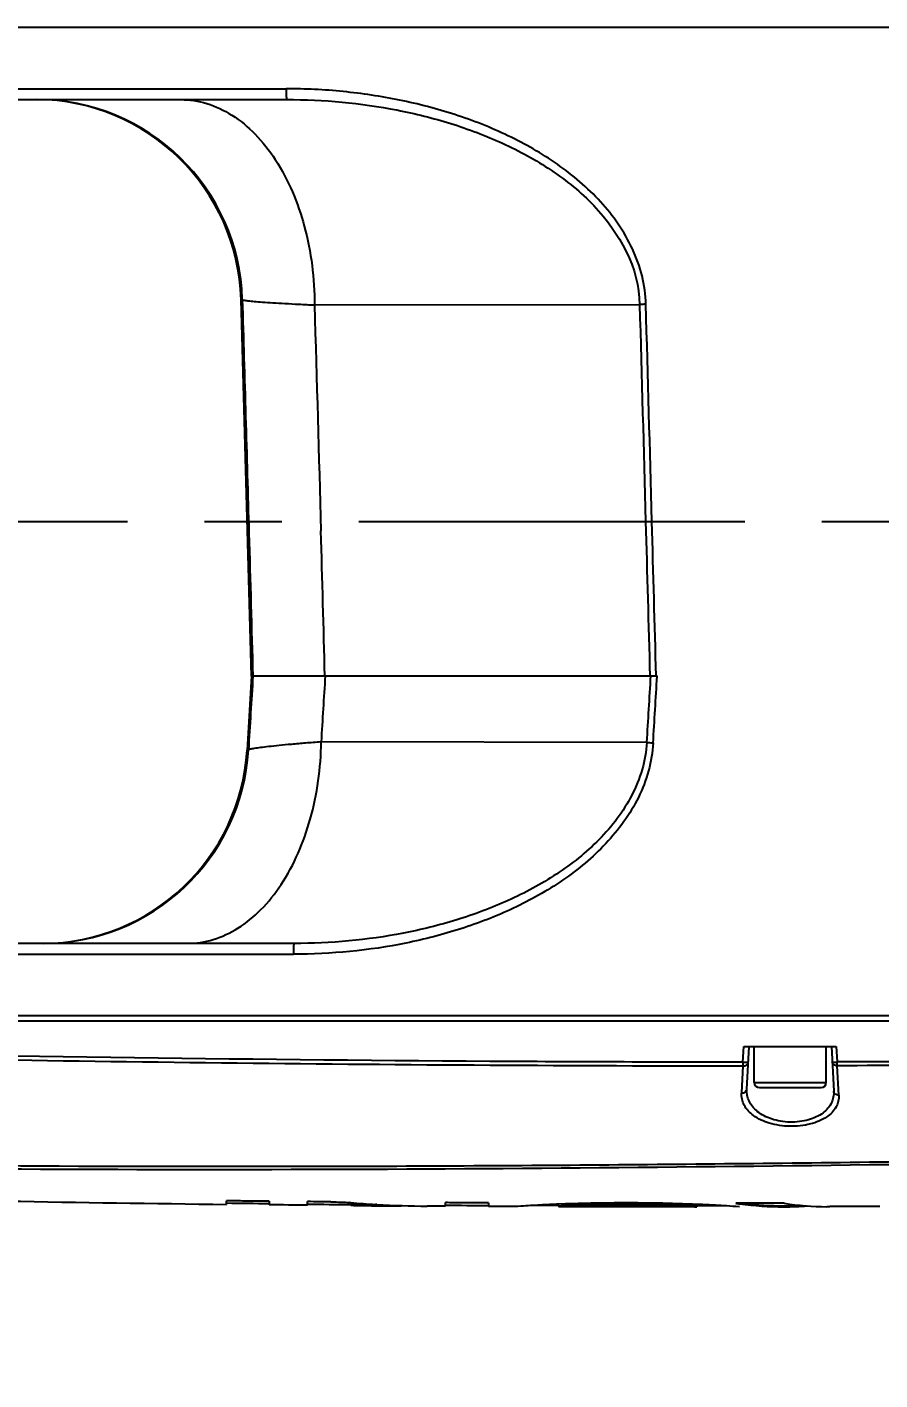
# Model space of a CAD drawing. Header units: millimetres. Extents: x 5828 to 6704, y 123 to 421.
# Drawn here: x 6555.93 to 6560.08, y 218.73 to 225.3 of the extents above; entities that cross this region are included whole.
import ezdxf

# ---------------------------------------------------------------- set-up
doc = ezdxf.new("R2010")
doc.units = ezdxf.units.MM
doc.linetypes.add('CENTER', pattern=[0.6, 0.375, -0.075, 0.075, -0.075])
for name, color, linetype in [('中心线', 7, 'Continuous'), ('外形图', 7, 'Continuous'), ('尺寸标注', 7, 'Continuous'), ('运动范围', 7, 'Continuous')]:
    doc.layers.add(name, color=color, linetype=linetype)
doc.styles.add('微软雅黑', font='msyh.ttc', dxfattribs={"height": 1.5})
doc.dimstyles.new('尺寸标注_1_20比例', dxfattribs={"dimtxt": 1.5, "dimasz": 1.25, "dimexe": 0.5, "dimexo": 0.4, "dimgap": 0.5, "dimtad": 1, "dimdec": 1, "dimlfac": 20, "dimdsep": 46, "dimtxsty": '微软雅黑', "dimcen": 0.09, "dimadec": 0, "dimazin": 0, "dimtp": 0.01, "dimtm": 0.01, "dimtfac": 1, "dimtdec": 1, "dimtofl": 0, "dimtmove": 0, "dimatfit": 3, "dimfxl": 1, "dimtolj": 1, "dimarcsym": 0})

# ---------------------------------------------------------------- blocks, each defined once
blk = doc.blocks.new('*D819')
at = {"layer": 'Defpoints', "color": 0}
for p in [(6584.3508, 234.274), (6633.6855, 232.4599), (6518.5475, 222.8994), (6579.4437, 222.8994), (6638.115, 222.8994)]:
    blk.add_point(p, dxfattribs=at)
at = {"layer": '尺寸标注', "color": 0, "lineweight": -2}
blk.add_arc((6579.4437, 222.8994), 12.3879, 15.78003, 174.21614, dxfattribs=at)
at = {"layer": '尺寸标注', "color": 0}
for points in [[(6591.1616, 226.2217), (6591.5678, 226.3147), (6591.6435, 225.0497)], [(6566.9107, 224.1583), (6567.3268, 224.1373), (6567.0557, 222.8994)]]:
    blk.add_solid(points, dxfattribs=at)
at = {"layer": '尺寸标注', "color": 0, "insert": (6578.253, 236.5144), "char_height": 1.5, "attachment_point": 5, "rotation": 4.99809, "style": '微软雅黑'}
blk.add_mtext('\\A1;-\\A1;170%%d', dxfattribs=at)
blk = doc.blocks.new('*D820')
at = {"layer": 'Defpoints', "color": 0}
for p in [(6518.5475, 222.8994), (6579.4437, 222.8994), (6638.115, 222.8994), (6633.6844, 213.3353), (6572.6333, 212.5447)]:
    blk.add_point(p, dxfattribs=at)
at = {"layer": '尺寸标注', "color": 0, "lineweight": -2}
blk.add_arc((6579.4437, 222.8994), 12.3935, 185.78126, 344.21874, dxfattribs=at)
at = {"layer": '尺寸标注', "color": 0}
for points in [[(6567.3212, 221.6615), (6566.9051, 221.6405), (6567.0501, 222.8994)], [(6591.5731, 219.4823), (6591.1669, 219.5752), (6591.6489, 220.7473)]]:
    blk.add_solid(points, dxfattribs=at)
at = {"layer": '尺寸标注', "color": 0, "insert": (6578.475, 211.8272), "char_height": 1.5, "attachment_point": 5, "rotation": 355, "style": '微软雅黑'}
blk.add_mtext('\\A1;+\\A1;170%%d', dxfattribs=at)

msp = doc.modelspace()

# ---------------------------------------------------------------- linework, layer by layer
at = {"layer": '中心线', "linetype": 'CENTER', "ltscale": 5}
msp.add_line((6518.5475, 222.8994), (6638.115, 222.8994), dxfattribs=at)
at = {"layer": '外形图', "color": 7, "linetype": 'Continuous'}
for p, q in [((6566.642, 225.2994), (6551.4928, 225.2994)), ((6551.4811, 225.0005), (6557.1939, 225.0012)), ((6553.945, 224.9494), (6557.1966, 224.9494)), ((6557.0258, 222.1475), (6556.9747, 223.9773)), ((6556.9811, 223.9773), (6556.9747, 223.9773)), ((6557.3324, 223.9511), (6558.9113, 223.9534)), ((6557.0258, 222.1475), (6557.0042, 221.7892)), ((6557.0258, 222.1475), (6557.0325, 222.1475)), ((6557.3832, 222.1494), (6558.9971, 222.1494)), ((6558.997, 222.1473), (6558.9971, 222.1494)), ((6558.9466, 221.826), (6557.3645, 221.8288)), ((6557.0042, 221.7892), (6557.0106, 221.7892)), ((6557.2319, 220.8494), (6553.7313, 220.8494)), ((6553.7269, 220.7976), (6557.2293, 220.7976)), ((6551.4928, 220.4994), (6566.6438, 220.4994)), ((6551.4939, 220.4733), (6565.2192, 220.4733)), ((6559.4137, 220.273), (6559.4177, 220.3494)), ((6559.4177, 220.3494), (6559.8677, 220.3494)), ((6559.4328, 220.1423), (6559.4437, 220.3494)), ((6559.4687, 220.1744), (6559.4687, 220.3494)), ((6559.8187, 220.1744), (6559.8187, 220.3494)), ((6559.8437, 220.3494), (6559.8551, 220.1316)), ((6559.8677, 220.3494), (6559.8717, 220.2738)), ((6559.4141, 220.2549), (6559.4068, 220.1232)), ((6559.8796, 220.1123), (6559.8721, 220.2556)), ((6559.4687, 220.1744), (6559.8187, 220.1744)), ((6559.4937, 220.1494), (6559.7937, 220.1494)), ((6556.9038, 219.5823), (6556.9038, 219.5997)), ((6557.112, 219.5974), (6557.112, 219.58)), ((6557.2982, 219.5781), (6557.2982, 219.5955)), ((6557.5085, 219.5904), (6557.5025, 219.5908)), ((6557.5085, 219.5903), (6557.5025, 219.5908)), ((6557.5078, 219.5828), (6557.5078, 219.5778)), ((6557.6354, 219.5813), (6557.6278, 219.5818)), ((6557.6354, 219.5814), (6557.6278, 219.5818)), ((6557.6314, 219.5753), (6557.6353, 219.5753)), ((6557.6314, 219.5753), (6557.6353, 219.5753)), ((6557.8827, 219.5736), (6557.8788, 219.5736)), ((6557.9678, 219.5731), (6557.8827, 219.5736)), ((6557.9679, 219.5731), (6557.9679, 219.5905)), ((6558.1775, 219.5895), (6558.1775, 219.572)), ((6558.3351, 219.5728), (6558.3133, 219.5714)), ((6558.3195, 219.5718), (6558.3135, 219.5714)), ((6558.5193, 219.5757), (6558.3855, 219.5761)), ((6558.5212, 219.5831), (6558.5188, 219.583)), ((6558.5192, 219.5757), (6558.5298, 219.5762)), ((6558.5192, 219.5757), (6558.5192, 219.5707)), ((6558.5193, 219.5757), (6558.5192, 219.5757)), ((6558.5192, 219.5707), (6558.5298, 219.5712)), ((6558.5193, 219.5707), (6558.5192, 219.5707)), ((6558.5193, 219.5707), (6558.5193, 219.5707)), ((6558.6184, 219.5798), (6558.6184, 219.5748)), ((6558.8554, 219.5829), (6558.8554, 219.5779)), ((6559.09, 219.5792), (6559.09, 219.5742)), ((6559.1789, 219.5754), (6559.19, 219.5748)), ((6559.1789, 219.5704), (6559.19, 219.5698)), ((6559.3248, 219.5749), (6559.19, 219.5748)), ((6559.2587, 219.5749), (6559.19, 219.5748)), ((6559.19, 219.5748), (6559.19, 219.5698)), ((6559.19, 219.5748), (6559.19, 219.5748)), ((6559.19, 219.5698), (6559.19, 219.5698)), ((6559.3788, 219.5713), (6559.3776, 219.5714)), ((6559.3965, 219.57), (6559.3788, 219.5713)), ((6559.3965, 219.57), (6559.3965, 219.57)), ((6559.6126, 219.5704), (6559.6137, 219.5704)), ((6559.6126, 219.5704), (6559.6137, 219.5704)), ((6559.6148, 219.5876), (6559.6133, 219.5878)), ((6559.6148, 219.5876), (6559.6133, 219.5878))]:
    msp.add_line(p, q, dxfattribs=at)
for centre, radius, start, end in [((6555.9751, 223.9494), 1, 1.6, 89.61314), ((6555.9817, 223.9496), 0.9998, 1.58912, 89.98904), ((6233.8969, 213.6775), 323.5964, 1.500185, 1.624864), ((6627.6218, 217.6043), 70.3847, 176.297593, 176.558984), ((6556.006, 221.8494), 1, 270.38587, 356.55), ((6556.0126, 221.8492), 0.9998, 270.01045, 356.56129), ((6559.4372, 441.5527), 221.2975, 268.721407, 269.994013), ((6559.4937, 220.1744), 0.025, 180, 270), ((6559.7937, 220.1744), 0.025, 270, 0), ((6558.7785, 381.0018), 161.4304, 268.955805, 269.334575), ((6559.0027, 401.424), 181.8488, 269.462913, 269.528981), ((6557.909, 224.3444), 4.7709, 265.18457, 266.62147), ((6559.0027, 401.424), 181.8488, 269.567922, 269.578726), ((6557.6675, 224.3707), 4.7956, 269.61568, 271.01672), ((6557.9084, 224.3341), 4.7606, 266.7125, 269.64418), ((6559.053, 408.8768), 189.3019, 269.671572, 269.735025), ((6558.7838, 213.1367), 6.4517, 93.1534, 93.98764), ((6558.7708, 213.3436), 6.2445, 92.31311, 93.13868), ((6558.8333, 213.0534), 6.5299, 91.88575, 92.66383), ((6558.834, 213.0265), 6.5518, 91.88525, 92.661), ((6558.8293, 212.7004), 6.8825, 89.78303, 91.7562), ((6558.8293, 212.6968), 6.8812, 89.78229, 91.75583), ((6558.8655, 211.8885), 7.7005, 87.20509, 90.07482), ((6558.8618, 212.5867), 6.9963, 88.13091, 90.05274), ((6558.8618, 212.5768), 7.0011, 88.13213, 90.05263), ((6558.8161, 212.139), 7.4453, 87.20705, 87.8914), ((6558.8153, 212.1108), 7.4685, 87.20964, 87.89206), ((6558.8077, 211.3696), 8.2216, 86.80133, 86.97927), ((6558.8705, 212.4236), 7.1658, 85.93893, 86.83282), ((6559.6127, 221.1682), 1.598, 261.57999, 262.2892), ((6559.6097, 221.1439), 1.5735, 262.27968, 270.10739), ((6559.6096, 221.1457), 1.5703, 263.016, 270.11175), ((6559.1093, 449.472), 229.8974, 270.125447, 270.15288), ((6559.6091, 221.1356), 1.5653, 270.168, 274.35725), ((6559.8326, 221.0075), 1.4366, 261.28062, 269.54562), ((6559.8318, 220.9912), 1.4202, 269.57146, 270.18061)]:
    msp.add_arc(centre, radius, start, end, dxfattribs=at)
for points, knots in [([(6558.9421, 223.9545), (6558.9417, 224.0008), (6558.9278, 224.0935), (6558.8807, 224.225), (6558.8111, 224.3461), (6558.6947, 224.4907), (6558.5167, 224.6416), (6558.2747, 224.7794), (6558.0157, 224.8812), (6557.7465, 224.9511), (6557.4716, 224.9921), (6557.2864, 225.0018), (6557.1939, 225.0011)], [0, 0, 0, 0, 0.062575, 0.125206, 0.187748, 0.250358, 0.375198, 0.500119, 0.625084, 0.750044, 0.875037, 1, 1, 1, 1]), ([(6557.1939, 225.0012), (6557.1939, 224.9946), (6557.194, 224.9825), (6557.1944, 224.9681), (6557.1951, 224.9589), (6557.1954, 224.9538), (6557.196, 224.9513), (6557.1963, 224.9494), (6557.1967, 224.9494)], [0, 0, 0, 0, 0.377694, 0.701054, 0.825859, 0.919328, 0.977617, 1, 1, 1, 1]), ([(6556.682, 224.9487), (6556.7247, 224.9488), (6556.8127, 224.9352), (6556.9368, 224.876), (6557.0497, 224.7815), (6557.1852, 224.6079), (6557.3014, 224.3267), (6557.3321, 224.0796), (6557.3324, 223.9511)], [0, 0, 0, 0, 0.098181, 0.201175, 0.312498, 0.433883, 0.704559, 1, 1, 1, 1]), ([(6557.1967, 224.9491), (6557.3762, 224.9493), (6557.6466, 224.9245), (6557.9956, 224.8374), (6558.2485, 224.7421), (6558.4466, 224.6342), (6558.5916, 224.5269), (6558.7871, 224.3486), (6558.9111, 224.1298), (6558.9113, 223.9534)], [0, 0, 0, 0, 0.25091, 0.376501, 0.502104, 0.627692, 0.690521, 0.753448, 1, 1, 1, 1]), ([(6556.9811, 223.9773), (6556.9819, 223.9766), (6556.9848, 223.9757), (6556.9903, 223.9744), (6556.9986, 223.9731), (6557.0149, 223.9709), (6557.0419, 223.9683), (6557.0819, 223.9651), (6557.1318, 223.9617), (6557.1909, 223.9582), (6557.2587, 223.9547), (6557.3066, 223.9524), (6557.3319, 223.9512)], [0, 0, 0, 0, 0.008806, 0.024997, 0.048762, 0.080114, 0.165331, 0.279703, 0.422037, 0.590827, 0.784311, 1, 1, 1, 1]), ([(6558.9421, 223.9545), (6558.9394, 223.9544), (6558.9292, 223.9541), (6558.9191, 223.9537), (6558.9117, 223.9534)], [0, 0, 0, 0, 0.271116, 1, 1, 1, 1]), ([(6557.0325, 222.1475), (6557.0325, 222.1474), (6557.0326, 222.1483), (6557.0325, 222.1484), (6557.0325, 222.1487)], [0, 0, 0, 0, 0.230876, 1, 1, 1, 1]), ([(6557.0326, 222.1486), (6557.0354, 222.1492), (6557.0449, 222.149), (6557.0642, 222.1495), (6557.0941, 222.1492), (6557.1342, 222.1492), (6557.1841, 222.1492), (6557.2684, 222.1492), (6557.336, 222.1492), (6557.3839, 222.1493)], [0, 0, 0, 0, 0.024695, 0.080013, 0.165398, 0.27993, 0.422359, 0.591122, 1, 1, 1, 1]), ([(6556.7145, 220.8502), (6556.7567, 220.8502), (6556.8435, 220.8634), (6556.9662, 220.9211), (6557.0781, 221.0134), (6557.2128, 221.1832), (6557.3298, 221.4591), (6557.3627, 221.7022), (6557.3645, 221.8288)], [0, 0, 0, 0, 0.098364, 0.201449, 0.312733, 0.433972, 0.704318, 1, 1, 1, 1]), ([(6557.3639, 221.8289), (6557.3385, 221.8268), (6557.2903, 221.8228), (6557.2222, 221.817), (6557.1627, 221.8114), (6557.1125, 221.8061), (6557.0721, 221.8013), (6557.0449, 221.7974), (6557.0284, 221.7946), (6557.0199, 221.7929), (6557.0143, 221.7913), (6557.0114, 221.79), (6557.0106, 221.7892)], [0, 0, 0, 0, 0.214701, 0.407561, 0.57603, 0.718293, 0.832858, 0.91845, 0.950038, 0.974085, 0.990637, 1, 1, 1, 1]), ([(6558.9775, 221.8239), (6558.9747, 221.778), (6558.9592, 221.6867), (6558.8927, 221.5146), (6558.7552, 221.3265), (6558.5421, 221.1501), (6558.3013, 221.0149), (6558.044, 220.9155), (6557.6886, 220.8236), (6557.4125, 220.7974), (6557.2293, 220.7976)], [0, 0, 0, 0, 0.062628, 0.125268, 0.250167, 0.3751, 0.500098, 0.625149, 0.750171, 1, 1, 1, 1]), ([(6558.9466, 221.826), (6558.9421, 221.7372), (6558.8872, 221.561), (6558.7227, 221.3468), (6558.5117, 221.1797), (6558.2756, 221.0526), (6558.0244, 220.9593), (6557.6781, 220.8738), (6557.41, 220.8495), (6557.232, 220.8497)], [0, 0, 0, 0, 0.124796, 0.249804, 0.374822, 0.499899, 0.624993, 0.750068, 1, 1, 1, 1]), ([(6558.9471, 221.8259), (6558.9494, 221.8258), (6558.9595, 221.825), (6558.9696, 221.8243), (6558.9775, 221.8239)], [0, 0, 0, 0, 0.221812, 1, 1, 1, 1]), ([(6557.232, 220.8494), (6557.2316, 220.8494), (6557.2313, 220.8474), (6557.2308, 220.845), (6557.2304, 220.8399), (6557.2298, 220.8307), (6557.2294, 220.8163), (6557.2293, 220.8041), (6557.2293, 220.7976)], [0, 0, 0, 0, 0.022007, 0.079977, 0.173184, 0.297864, 0.621611, 1, 1, 1, 1]), ([(6565.2192, 220.4733), (6564.998, 220.4442), (6564.5541, 220.3969), (6563.6634, 220.3386), (6562.5483, 220.3035), (6561.21, 220.2824), (6560.3178, 220.2747), (6559.8717, 220.2738)], [0, 0, 0, 0, 0.125019, 0.250039, 0.50006, 0.750056, 1, 1, 1, 1]), ([(6565.2217, 220.4556), (6564.8525, 220.4057), (6564.0574, 220.3376), (6562.7885, 220.2905), (6561.3758, 220.2656), (6560.3877, 220.2571), (6559.8721, 220.2554)], [0, 0, 0, 0, 0.208655, 0.446524, 0.711204, 1, 1, 1, 1]), ([(6559.4137, 220.273), (6559.0038, 220.273), (6557.3654, 220.2779), (6555.7271, 220.3028), (6554.4989, 220.3285)], [0, 0, 0, 0, 0.250188, 1, 1, 1, 1]), ([(6559.4137, 220.273), (6559.417, 220.2728), (6559.4231, 220.2726), (6559.4303, 220.2724), (6559.4349, 220.2724), (6559.4374, 220.2724), (6559.4386, 220.2726), (6559.4396, 220.2727), (6559.4396, 220.2729)], [0, 0, 0, 0, 0.378491, 0.703352, 0.827901, 0.920678, 0.978449, 1, 1, 1, 1]), ([(6559.4137, 220.2726), (6559.4137, 220.271), (6559.4138, 220.265), (6559.4139, 220.2591), (6559.4141, 220.2549)], [0, 0, 0, 0, 0.284143, 1, 1, 1, 1]), ([(6559.4141, 220.2549), (6559.4202, 220.2546), (6559.4321, 220.257), (6559.4394, 220.2678), (6559.4396, 220.2729)], [0, 0, 0, 0, 0.54502, 1, 1, 1, 1]), ([(6559.8476, 220.2736), (6559.8476, 220.2735), (6559.8485, 220.2734), (6559.8496, 220.2733), (6559.852, 220.2732), (6559.8562, 220.2732), (6559.8629, 220.2734), (6559.8686, 220.2736), (6559.8717, 220.2738)], [0, 0, 0, 0, 0.020978, 0.077657, 0.168978, 0.292046, 0.615824, 1, 1, 1, 1]), ([(6559.8721, 220.2556), (6559.8662, 220.2556), (6559.8548, 220.2582), (6559.8479, 220.2687), (6559.8476, 220.2736)], [0, 0, 0, 0, 0.543966, 1, 1, 1, 1]), ([(6559.8721, 220.2556), (6559.872, 220.2568), (6559.8718, 220.2628), (6559.8717, 220.2687), (6559.8717, 220.2735)], [0, 0, 0, 0, 0.204752, 1, 1, 1, 1]), ([(6559.8796, 220.1123), (6559.8806, 220.0929), (6559.8708, 220.0495), (6559.8182, 219.9987), (6559.7381, 219.9673), (6559.6417, 219.9574), (6559.5457, 219.971), (6559.4669, 220.006), (6559.4159, 220.0593), (6559.4063, 220.1033), (6559.4073, 220.1231)], [0, 0, 0, 0, 0.093159, 0.200208, 0.336786, 0.498398, 0.65964, 0.796108, 0.904759, 1, 1, 1, 1]), ([(6559.4068, 220.1232), (6559.413, 220.1228), (6559.4254, 220.1256), (6559.4325, 220.1369), (6559.4328, 220.1423)], [0, 0, 0, 0, 0.536729, 1, 1, 1, 1]), ([(6559.8551, 220.1316), (6559.8561, 220.1125), (6559.8481, 220.0708), (6559.802, 220.0197), (6559.7297, 219.9877), (6559.6424, 219.9776), (6559.5555, 219.9914), (6559.4842, 220.0269), (6559.4396, 220.0803), (6559.4318, 220.1227), (6559.4328, 220.1423)], [0, 0, 0, 0, 0.098556, 0.207277, 0.341066, 0.497562, 0.65394, 0.788274, 0.899089, 1, 1, 1, 1]), ([(6559.8796, 220.1123), (6559.8737, 220.1123), (6559.862, 220.1154), (6559.8553, 220.1263), (6559.8551, 220.1316)], [0, 0, 0, 0, 0.530751, 1, 1, 1, 1]), ([(6554.4992, 219.784), (6555.4984, 219.7693), (6556.9976, 219.7629), (6558.9969, 219.7752), (6560.4972, 219.7934), (6561.9979, 219.8177), (6563.4985, 219.8595), (6564.9981, 219.9357), (6565.996, 220.0186), (6566.4937, 220.0712)], [0, 0, 0, 0, 0.249745, 0.374703, 0.499706, 0.624747, 0.749818, 0.874904, 1, 1, 1, 1]), ([(6554.5028, 219.7674), (6555.5014, 219.7534), (6557.5002, 219.746), (6561.4979, 219.7889), (6564.5023, 219.8539), (6566.4937, 220.0454)], [0, 0, 0, 0, 0.249758, 0.499745, 1, 1, 1, 1]), ([(6557.112, 219.5974), (6557.0946, 219.5976), (6557.0513, 219.5989), (6556.9819, 219.598), (6556.9298, 219.5994), (6556.9038, 219.5997)], [0, 0, 0, 0, 0.250005, 0.625001, 1, 1, 1, 1]), ([(6557.412, 219.5945), (6557.4285, 219.5943), (6557.4587, 219.5933), (6557.4888, 219.592), (6557.5025, 219.5908)], [0, 0, 0, 0, 0.546143, 1, 1, 1, 1]), ([(6557.5078, 219.5778), (6557.5181, 219.5775), (6557.5438, 219.5758), (6557.5851, 219.5767), (6557.6159, 219.5754), (6557.6314, 219.5753)], [0, 0, 0, 0, 0.250104, 0.625022, 1, 1, 1, 1]), ([(6558.1775, 219.5895), (6558.16, 219.5895), (6558.1164, 219.5902), (6558.0465, 219.5897), (6557.9941, 219.5904), (6557.9679, 219.5905)], [0, 0, 0, 0, 0.250001, 0.625, 1, 1, 1, 1]), ([(6558.8554, 219.5889), (6558.8258, 219.589), (6558.7144, 219.5887), (6558.6029, 219.5863), (6558.5212, 219.5831)], [0, 0, 0, 0, 0.265922, 1, 1, 1, 1])]:
    msp.add_open_spline(points, degree=3, knots=knots, dxfattribs=at)
for points in [[(6556.9811, 223.9773), (6556.9919, 223.599), (6557.0027, 223.2207), (6557.0132, 222.8424)], [(6557.3319, 223.9512), (6557.3425, 223.5852), (6557.353, 223.2192), (6557.3632, 222.8532)], [(6558.9117, 223.9534), (6558.9217, 223.6019), (6558.9315, 223.2505), (6558.9411, 222.899)], [(6558.9715, 222.8994), (6558.9619, 223.2511), (6558.9521, 223.6028), (6558.9421, 223.9545)], [(6558.9411, 222.899), (6558.9481, 222.6491), (6558.955, 222.3992), (6558.9617, 222.1494)], [(6558.9921, 222.1494), (6558.9854, 222.3994), (6558.9785, 222.6494), (6558.9715, 222.8994)], [(6557.0132, 222.8424), (6557.0197, 222.6111), (6557.0261, 222.3798), (6557.0325, 222.1486)], [(6557.0325, 222.1475), (6557.0252, 222.0281), (6557.0179, 221.9086), (6557.0106, 221.7892)], [(6558.9471, 221.8259), (6558.9536, 221.9337), (6558.9601, 222.0416), (6558.9666, 222.1494)], [(6558.9775, 221.8239), (6558.984, 221.9317), (6558.9905, 222.0395), (6558.997, 222.1473)], [(6557.1119, 219.585), (6557.0425, 219.5857), (6556.9731, 219.5864), (6556.9038, 219.5873)], [(6557.2981, 219.5781), (6557.2361, 219.5787), (6557.174, 219.5793), (6557.1119, 219.58)], [(6557.412, 219.5945), (6557.3741, 219.5948), (6557.3361, 219.5951), (6557.2982, 219.5955)], [(6557.549, 219.5812), (6557.5353, 219.5815), (6557.5215, 219.5824), (6557.5078, 219.5828)], [(6557.5902, 219.5812), (6557.5765, 219.5813), (6557.5627, 219.5809), (6557.549, 219.5812)], [(6557.6314, 219.5803), (6557.6177, 219.5804), (6557.6039, 219.5811), (6557.5902, 219.5812)], [(6558.3132, 219.5714), (6558.268, 219.5716), (6558.2227, 219.5718), (6558.1775, 219.572)], [(6558.8554, 219.57), (6558.7433, 219.5701), (6558.6313, 219.5704), (6558.5193, 219.5707)], [(6559.19, 219.5698), (6559.0785, 219.5698), (6558.9669, 219.5699), (6558.8554, 219.57)], [(6559.6133, 219.5878), (6559.5351, 219.5876), (6559.4569, 219.5875), (6559.3787, 219.5874)], [(6560.0797, 219.5719), (6559.9986, 219.5715), (6559.9174, 219.5712), (6559.8363, 219.571)]]:
    msp.add_open_spline(points, degree=3, dxfattribs=at)
at = {"layer": '运动范围'}
msp.add_arc((6579.472, 222.9006), 55.0498, 10, 349.99357, dxfattribs=at)

# ---------------------------------------------------------------- dimensions: what is measured, and where the dimension line sits
at = {"layer": '尺寸标注'}
for base, line2, text, picture, middle in [((6584.3508, 234.274), ((6633.6855, 232.4599), (6579.4437, 222.8994)), '\\A1;-<>', '*D819', (6578.253, 236.5144)), ((6572.6333, 212.5447), ((6579.4437, 222.8994), (6633.6844, 213.3353)), '\\A1;+<>', '*D820', (6578.475, 211.8272))]:
    dim = msp.add_angular_dim_2l(base=base, line1=((6518.5475, 222.8994), (6638.115, 222.8994)), line2=line2, text=text, dimstyle='尺寸标注_1_20比例', override={"dimtxsty": '微软雅黑'}, dxfattribs=at)
    dim.commit()
    dim.dimension.update_dxf_attribs({"geometry": picture, "text_midpoint": middle})

doc.saveas('drawing.dxf')
